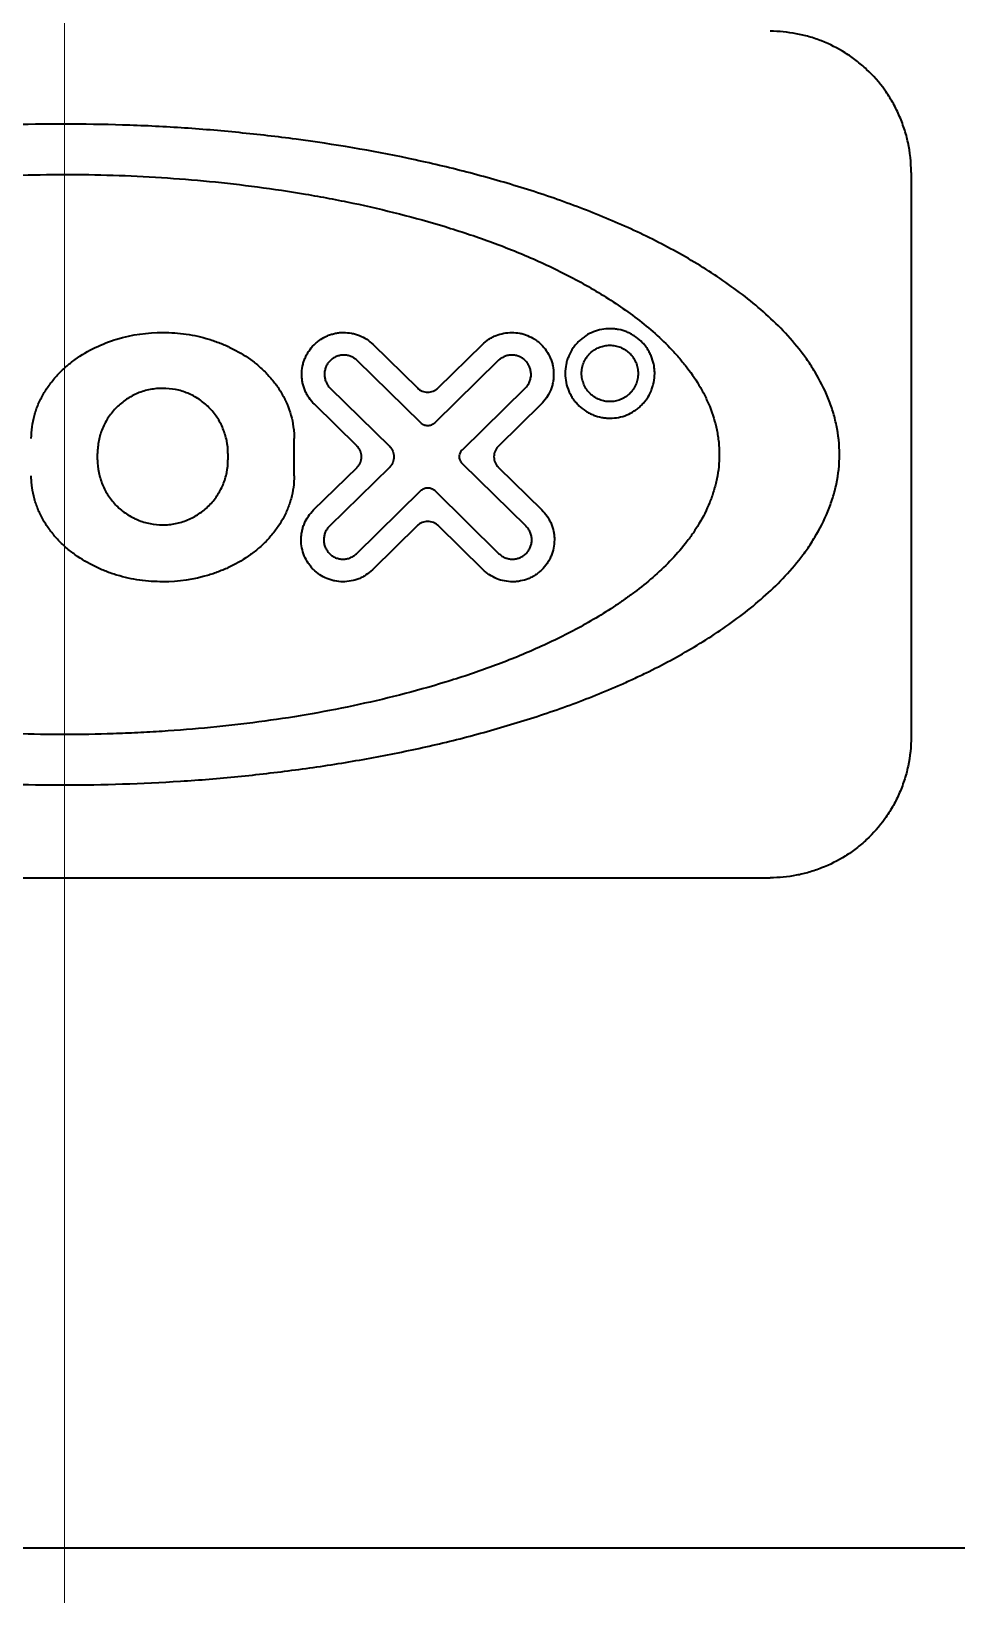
# Model space of a CAD drawing. Extents: x 5997 to 10491, y -672 to 3388.
# Drawn here: x 8654.44 to 8661, y 985.24 to 996.33 of the extents above; entities that cross this region are included whole.
import ezdxf

# ---------------------------------------------------------------- set-up
doc = ezdxf.new("R2010")
doc.units = 0
doc.header["$LTSCALE"] = 5
doc.layers.get('0').update_dxf_attribs({"linetype": 'CONTINUOUS', "lineweight": 0})
doc.layers.add('1', color=7, linetype='CONTINUOUS', true_color=0xffffff)

msp = doc.modelspace()

# ---------------------------------------------------------------- linework, layer by layer
at = {"color": 4}
msp.add_line((8654.673, 1071.826), (8654.673, 971.826), dxfattribs=at)
at = {"layer": '1', "color": 7, "linetype": 'Continuous', "lineweight": 35}
for p, q in [((8660.673, 995.326), (8660.673, 991.326)), ((8656.859, 994.106), (8657.173, 993.798)), ((8657.32, 993.798), (8657.634, 994.106)), ((8657.198, 993.55), (8656.747, 993.992)), ((8657.746, 993.992), (8657.296, 993.55)), ((8656.555, 993.796), (8656.975, 993.385)), ((8657.493, 993.36), (8657.938, 993.796)), ((8656.746, 993.385), (8656.443, 993.682)), ((8658.05, 993.682), (8657.747, 993.385)), ((8656.3, 993.176), (8656.3, 993.439)), ((8654.906, 993.289), (8654.906, 993.333)), ((8655.831, 993.333), (8655.831, 993.289)), ((8656.438, 992.933), (8656.746, 993.235)), ((8656.975, 993.235), (8656.551, 992.819)), ((8657.943, 992.819), (8657.493, 993.26)), ((8657.747, 993.235), (8658.055, 992.933)), ((8656.742, 992.623), (8657.198, 993.07)), ((8657.296, 993.07), (8657.751, 992.623)), ((8657.173, 992.822), (8656.854, 992.509)), ((8657.639, 992.509), (8657.32, 992.822)), ((8649.673, 990.326), (8659.673, 990.326)), ((9201.733, 985.574), (8404.413, 985.574))]:
    msp.add_line(p, q, dxfattribs=at)
for points, knots in [([(8660.673, 995.326), (8660.673, 995.398), (8660.665, 995.468), (8660.647, 995.553), (8660.643, 995.57), (8660.634, 995.604), (8660.629, 995.621), (8660.612, 995.67), (8660.6, 995.702), (8660.572, 995.765), (8660.557, 995.795), (8660.532, 995.839), (8660.523, 995.853), (8660.505, 995.881), (8660.495, 995.895), (8660.447, 995.963), (8660.404, 996.012), (8660.345, 996.067), (8660.333, 996.078), (8660.308, 996.098), (8660.296, 996.109), (8660.258, 996.138), (8660.232, 996.156), (8660.152, 996.206), (8660.096, 996.234), (8660.009, 996.269), (8659.979, 996.279), (8659.919, 996.296), (8659.889, 996.303), (8659.798, 996.32), (8659.736, 996.326), (8659.673, 996.326)], [0, 0, 0, 0, 0.125, 0.125, 0.15625, 0.15625, 0.1875, 0.1875, 0.25, 0.25, 0.3125, 0.3125, 0.34375, 0.34375, 0.375, 0.375, 0.5, 0.5, 0.53125, 0.53125, 0.5625, 0.5625, 0.625, 0.625, 0.75, 0.75, 0.8125, 0.8125, 0.875, 0.875, 1, 1, 1, 1]), ([(8660.165, 993.326), (8660.165, 993.397), (8660.157, 993.466), (8660.136, 993.566), (8660.128, 993.6), (8660.107, 993.665), (8660.095, 993.698), (8660.057, 993.793), (8660.026, 993.853), (8659.975, 993.938), (8659.956, 993.966), (8659.928, 994.007), (8659.918, 994.02), (8659.899, 994.047), (8659.888, 994.06), (8659.837, 994.125), (8659.794, 994.174), (8659.703, 994.267), (8659.656, 994.311), (8659.559, 994.395), (8659.509, 994.436), (8659.405, 994.514), (8659.352, 994.551), (8659.191, 994.659), (8659.081, 994.724), (8658.854, 994.846), (8658.738, 994.902), (8658.501, 995.007), (8658.381, 995.055), (8658.196, 995.123), (8658.134, 995.145), (8658.009, 995.187), (8657.945, 995.207), (8657.755, 995.266), (8657.627, 995.301), (8657.37, 995.367), (8657.24, 995.397), (8656.848, 995.48), (8656.583, 995.525), (8656.18, 995.579), (8656.045, 995.594), (8655.773, 995.621), (8655.636, 995.633), (8655.429, 995.646), (8655.36, 995.65), (8655.222, 995.657), (8655.153, 995.659), (8654.947, 995.666), (8654.809, 995.668), (8654.398, 995.668), (8654.125, 995.66), (8653.716, 995.633), (8653.444, 995.611), (8653.173, 995.58), (8652.97, 995.553), (8652.902, 995.543), (8652.767, 995.523), (8652.7, 995.512), (8652.499, 995.478), (8652.367, 995.452), (8652.104, 995.397), (8651.975, 995.367), (8651.718, 995.301), (8651.591, 995.266), (8651.339, 995.189), (8651.215, 995.147), (8650.97, 995.057), (8650.849, 995.009), (8650.699, 994.943), (8650.67, 994.929), (8650.61, 994.902), (8650.522, 994.86), (8650.436, 994.816), (8650.265, 994.724), (8650.153, 994.658), (8649.992, 994.55), (8649.94, 994.513), (8649.837, 994.436), (8649.787, 994.396), (8649.69, 994.312), (8649.644, 994.268), (8649.554, 994.176), (8649.511, 994.127), (8649.449, 994.05), (8649.43, 994.024), (8649.401, 993.983), (8649.392, 993.969), (8649.373, 993.941), (8649.364, 993.926), (8649.321, 993.855), (8649.29, 993.794), (8649.258, 993.715), (8649.251, 993.699), (8649.24, 993.667), (8649.234, 993.651), (8649.219, 993.601), (8649.21, 993.567), (8649.189, 993.466), (8649.181, 993.397), (8649.181, 993.326)], [0, 0, 0, 0, 0.015625, 0.015625, 0.023438, 0.023438, 0.03125, 0.03125, 0.046875, 0.046875, 0.054688, 0.054688, 0.058594, 0.058594, 0.0625, 0.0625, 0.078125, 0.078125, 0.09375, 0.09375, 0.109375, 0.109375, 0.125, 0.125, 0.15625, 0.15625, 0.1875, 0.1875, 0.21875, 0.21875, 0.234375, 0.234375, 0.25, 0.25, 0.28125, 0.28125, 0.3125, 0.3125, 0.375, 0.375, 0.40625, 0.40625, 0.4375, 0.4375, 0.453125, 0.453125, 0.46875, 0.46875, 0.5, 0.5, 0.5625, 0.5625, 0.59375, 0.625, 0.625, 0.640625, 0.640625, 0.65625, 0.65625, 0.6875, 0.6875, 0.71875, 0.71875, 0.75, 0.75, 0.78125, 0.78125, 0.8125, 0.8125, 0.820313, 0.820313, 0.828125, 0.84375, 0.84375, 0.875, 0.875, 0.890625, 0.890625, 0.90625, 0.90625, 0.921875, 0.921875, 0.9375, 0.9375, 0.945312, 0.945312, 0.949219, 0.949219, 0.953125, 0.953125, 0.96875, 0.96875, 0.972656, 0.972656, 0.976562, 0.976562, 0.984375, 0.984375, 1, 1, 1, 1]), ([(8650.033, 993.326), (8650.033, 993.385), (8650.039, 993.443), (8650.056, 993.528), (8650.064, 993.556), (8650.08, 993.611), (8650.09, 993.639), (8650.123, 993.719), (8650.148, 993.769), (8650.192, 993.842), (8650.207, 993.866), (8650.239, 993.912), (8650.256, 993.935), (8650.308, 994.002), (8650.345, 994.043), (8650.422, 994.123), (8650.462, 994.161), (8650.546, 994.233), (8650.589, 994.268), (8650.655, 994.318), (8650.677, 994.334), (8650.722, 994.366), (8650.745, 994.382), (8650.86, 994.459), (8650.955, 994.515), (8651.148, 994.618), (8651.247, 994.666), (8651.449, 994.755), (8651.553, 994.796), (8651.71, 994.854), (8651.763, 994.872), (8651.869, 994.908), (8651.923, 994.925), (8652.084, 994.974), (8652.192, 995.004), (8652.409, 995.059), (8652.519, 995.085), (8652.849, 995.154), (8653.072, 995.192), (8653.41, 995.237), (8653.524, 995.25), (8653.752, 995.272), (8653.866, 995.281), (8654.039, 995.293), (8654.097, 995.296), (8654.212, 995.301), (8654.27, 995.304), (8654.443, 995.309), (8654.558, 995.311), (8654.902, 995.311), (8655.131, 995.304), (8655.473, 995.282), (8655.587, 995.273), (8655.814, 995.251), (8655.928, 995.238), (8656.154, 995.208), (8656.267, 995.191), (8656.437, 995.162), (8656.493, 995.152), (8656.605, 995.131), (8656.66, 995.12), (8656.827, 995.085), (8656.937, 995.059), (8657.154, 995.004), (8657.262, 994.974), (8657.476, 994.909), (8657.581, 994.874), (8657.79, 994.798), (8657.893, 994.757), (8658.046, 994.69), (8658.097, 994.666), (8658.196, 994.618), (8658.246, 994.593), (8658.392, 994.514), (8658.487, 994.458), (8658.625, 994.366), (8658.67, 994.334), (8658.758, 994.267), (8658.801, 994.233), (8658.884, 994.161), (8658.924, 994.123), (8658.982, 994.063), (8659.001, 994.043), (8659.037, 994.001), (8659.055, 993.979), (8659.107, 993.913), (8659.14, 993.867), (8659.183, 993.794), (8659.197, 993.769), (8659.222, 993.718), (8659.234, 993.692), (8659.266, 993.612), (8659.283, 993.557), (8659.298, 993.486), (8659.301, 993.472), (8659.305, 993.443), (8659.307, 993.429), (8659.312, 993.385), (8659.313, 993.356), (8659.313, 993.326)], [0, 0, 0, 0, 0.015625, 0.015625, 0.023437, 0.023437, 0.03125, 0.03125, 0.046875, 0.046875, 0.054687, 0.054687, 0.0625, 0.0625, 0.078125, 0.078125, 0.09375, 0.09375, 0.109375, 0.109375, 0.117187, 0.117187, 0.125, 0.125, 0.15625, 0.15625, 0.1875, 0.1875, 0.21875, 0.21875, 0.234375, 0.234375, 0.25, 0.25, 0.28125, 0.28125, 0.3125, 0.3125, 0.375, 0.375, 0.40625, 0.40625, 0.4375, 0.4375, 0.453125, 0.453125, 0.46875, 0.46875, 0.5, 0.5, 0.5625, 0.5625, 0.59375, 0.59375, 0.625, 0.625, 0.65625, 0.65625, 0.671875, 0.671875, 0.6875, 0.6875, 0.71875, 0.71875, 0.75, 0.75, 0.78125, 0.78125, 0.8125, 0.8125, 0.828125, 0.828125, 0.84375, 0.84375, 0.875, 0.875, 0.890625, 0.890625, 0.90625, 0.90625, 0.921875, 0.921875, 0.929688, 0.929688, 0.9375, 0.9375, 0.953125, 0.953125, 0.960938, 0.960938, 0.96875, 0.96875, 0.984375, 0.984375, 0.988281, 0.988281, 0.992188, 0.992188, 1, 1, 1, 1]), ([(8654.437, 993.439), (8654.437, 993.467), (8654.439, 993.495), (8654.446, 993.549), (8654.452, 993.576), (8654.463, 993.616), (8654.467, 993.63), (8654.476, 993.656), (8654.481, 993.669), (8654.498, 993.708), (8654.51, 993.732), (8654.538, 993.78), (8654.553, 993.803), (8654.578, 993.837), (8654.586, 993.848), (8654.604, 993.869), (8654.632, 993.901), (8654.661, 993.929), (8654.693, 993.957), (8654.703, 993.966), (8654.725, 993.983), (8654.736, 993.991), (8654.793, 994.032), (8654.84, 994.06), (8654.939, 994.108), (8654.991, 994.128), (8655.151, 994.177), (8655.26, 994.191), (8655.399, 994.191), (8655.426, 994.19), (8655.481, 994.186), (8655.563, 994.177), (8655.643, 994.16), (8655.722, 994.135), (8655.749, 994.126), (8655.8, 994.106), (8655.825, 994.095), (8655.899, 994.059), (8655.946, 994.031), (8656.013, 993.983), (8656.034, 993.966), (8656.065, 993.938), (8656.076, 993.929), (8656.096, 993.91), (8656.105, 993.9), (8656.133, 993.869), (8656.151, 993.848), (8656.184, 993.804), (8656.199, 993.781), (8656.22, 993.744), (8656.227, 993.732), (8656.239, 993.707), (8656.245, 993.695), (8656.261, 993.657), (8656.27, 993.631), (8656.285, 993.578), (8656.29, 993.551), (8656.296, 993.509), (8656.298, 993.495), (8656.3, 993.467), (8656.3, 993.453), (8656.3, 993.439)], [0, 0, 0, 0, 0.03125, 0.03125, 0.0625, 0.0625, 0.078125, 0.078125, 0.09375, 0.09375, 0.125, 0.125, 0.15625, 0.15625, 0.171875, 0.171875, 0.1875, 0.21875, 0.21875, 0.234375, 0.234375, 0.25, 0.25, 0.3125, 0.3125, 0.375, 0.375, 0.5, 0.5, 0.53125, 0.53125, 0.5625, 0.625, 0.625, 0.65625, 0.65625, 0.6875, 0.6875, 0.75, 0.75, 0.78125, 0.78125, 0.796875, 0.796875, 0.8125, 0.8125, 0.84375, 0.84375, 0.875, 0.875, 0.890625, 0.890625, 0.90625, 0.90625, 0.9375, 0.9375, 0.96875, 0.96875, 0.984375, 0.984375, 1, 1, 1, 1]), ([(8656.443, 993.682), (8656.429, 993.696), (8656.417, 993.711), (8656.4, 993.735), (8656.395, 993.743), (8656.386, 993.76), (8656.381, 993.769), (8656.37, 993.796), (8656.364, 993.815), (8656.358, 993.844), (8656.357, 993.853), (8656.355, 993.873), (8656.354, 993.883), (8656.354, 993.912), (8656.356, 993.932), (8656.361, 993.961), (8656.364, 993.97), (8656.369, 993.989), (8656.376, 994.007), (8656.384, 994.025), (8656.393, 994.042), (8656.399, 994.051), (8656.415, 994.075), (8656.427, 994.09), (8656.448, 994.111), (8656.455, 994.117), (8656.47, 994.13), (8656.478, 994.136), (8656.502, 994.152), (8656.519, 994.161), (8656.546, 994.172), (8656.555, 994.175), (8656.574, 994.181), (8656.592, 994.186), (8656.611, 994.189), (8656.631, 994.191), (8656.64, 994.191), (8656.669, 994.191), (8656.688, 994.189), (8656.717, 994.184), (8656.726, 994.182), (8656.745, 994.176), (8656.754, 994.173), (8656.781, 994.162), (8656.798, 994.153), (8656.83, 994.132), (8656.845, 994.12), (8656.859, 994.106)], [0, 0, 0, 0, 0.0625, 0.0625, 0.09375, 0.09375, 0.125, 0.125, 0.1875, 0.1875, 0.21875, 0.21875, 0.25, 0.25, 0.3125, 0.3125, 0.34375, 0.34375, 0.375, 0.40625, 0.40625, 0.4375, 0.4375, 0.5, 0.5, 0.53125, 0.53125, 0.5625, 0.5625, 0.625, 0.625, 0.65625, 0.65625, 0.6875, 0.71875, 0.71875, 0.75, 0.75, 0.8125, 0.8125, 0.84375, 0.84375, 0.875, 0.875, 0.9375, 0.9375, 1, 1, 1, 1]), ([(8657.634, 994.106), (8657.648, 994.12), (8657.663, 994.132), (8657.687, 994.148), (8657.696, 994.153), (8657.713, 994.162), (8657.722, 994.166), (8657.748, 994.177), (8657.767, 994.182), (8657.804, 994.189), (8657.823, 994.191), (8657.861, 994.191), (8657.88, 994.189), (8657.908, 994.184), (8657.918, 994.182), (8657.936, 994.176), (8657.945, 994.173), (8657.971, 994.162), (8657.988, 994.154), (8658.013, 994.138), (8658.02, 994.132), (8658.035, 994.12), (8658.043, 994.114), (8658.063, 994.093), (8658.076, 994.079), (8658.098, 994.046), (8658.108, 994.029), (8658.119, 994.002), (8658.123, 993.992), (8658.129, 993.974), (8658.131, 993.964), (8658.137, 993.935), (8658.139, 993.915), (8658.139, 993.885), (8658.139, 993.875), (8658.137, 993.855), (8658.134, 993.835), (8658.129, 993.816), (8658.123, 993.797), (8658.12, 993.788), (8658.108, 993.76), (8658.099, 993.743), (8658.077, 993.711), (8658.064, 993.696), (8658.05, 993.682)], [0, 0, 0, 0, 0.0625, 0.0625, 0.09375, 0.09375, 0.125, 0.125, 0.1875, 0.1875, 0.25, 0.25, 0.3125, 0.3125, 0.34375, 0.34375, 0.375, 0.375, 0.4375, 0.4375, 0.46875, 0.46875, 0.5, 0.5, 0.5625, 0.5625, 0.625, 0.625, 0.65625, 0.65625, 0.6875, 0.6875, 0.75, 0.75, 0.78125, 0.78125, 0.8125, 0.84375, 0.84375, 0.875, 0.875, 0.9375, 0.9375, 1, 1, 1, 1]), ([(8658.221, 993.901), (8658.221, 993.922), (8658.223, 993.944), (8658.23, 993.975), (8658.232, 993.986), (8658.239, 994.006), (8658.243, 994.016), (8658.255, 994.046), (8658.265, 994.064), (8658.284, 994.09), (8658.29, 994.098), (8658.304, 994.114), (8658.318, 994.13), (8658.334, 994.143), (8658.35, 994.156), (8658.358, 994.162), (8658.384, 994.179), (8658.402, 994.188), (8658.44, 994.203), (8658.46, 994.209), (8658.499, 994.216), (8658.519, 994.218), (8658.549, 994.218), (8658.56, 994.217), (8658.58, 994.215), (8658.59, 994.214), (8658.619, 994.208), (8658.638, 994.202), (8658.666, 994.191), (8658.676, 994.187), (8658.693, 994.177), (8658.702, 994.172), (8658.728, 994.156), (8658.744, 994.143), (8658.766, 994.121), (8658.773, 994.114), (8658.787, 994.098), (8658.799, 994.082), (8658.81, 994.064), (8658.82, 994.045), (8658.825, 994.036), (8658.838, 994.006), (8658.844, 993.986), (8658.851, 993.955), (8658.852, 993.944), (8658.855, 993.923), (8658.855, 993.912), (8658.855, 993.879), (8658.853, 993.858), (8658.847, 993.827), (8658.844, 993.816), (8658.837, 993.796), (8658.834, 993.786), (8658.821, 993.756), (8658.811, 993.738), (8658.793, 993.712), (8658.787, 993.704), (8658.773, 993.688), (8658.759, 993.673), (8658.744, 993.659), (8658.728, 993.646), (8658.719, 993.64), (8658.694, 993.624), (8658.676, 993.614), (8658.638, 993.599), (8658.619, 993.593), (8658.579, 993.586), (8658.56, 993.584), (8658.529, 993.584), (8658.519, 993.584), (8658.499, 993.586), (8658.489, 993.587), (8658.46, 993.593), (8658.44, 993.598), (8658.412, 993.61), (8658.403, 993.614), (8658.384, 993.623), (8658.375, 993.628), (8658.35, 993.645), (8658.333, 993.658), (8658.311, 993.679), (8658.304, 993.687), (8658.29, 993.703), (8658.277, 993.72), (8658.266, 993.737), (8658.256, 993.756), (8658.251, 993.766), (8658.238, 993.795), (8658.232, 993.815), (8658.223, 993.857), (8658.221, 993.879), (8658.221, 993.901)], [0, 0, 0, 0, 0.03125, 0.03125, 0.046875, 0.046875, 0.0625, 0.0625, 0.09375, 0.09375, 0.109375, 0.109375, 0.125, 0.140625, 0.140625, 0.15625, 0.15625, 0.1875, 0.1875, 0.21875, 0.21875, 0.25, 0.25, 0.265625, 0.265625, 0.28125, 0.28125, 0.3125, 0.3125, 0.328125, 0.328125, 0.34375, 0.34375, 0.375, 0.375, 0.390625, 0.390625, 0.40625, 0.421875, 0.421875, 0.4375, 0.4375, 0.46875, 0.46875, 0.484375, 0.484375, 0.5, 0.5, 0.53125, 0.53125, 0.546875, 0.546875, 0.5625, 0.5625, 0.59375, 0.59375, 0.609375, 0.609375, 0.625, 0.640625, 0.640625, 0.65625, 0.65625, 0.6875, 0.6875, 0.71875, 0.71875, 0.75, 0.75, 0.765625, 0.765625, 0.78125, 0.78125, 0.8125, 0.8125, 0.828125, 0.828125, 0.84375, 0.84375, 0.875, 0.875, 0.890625, 0.890625, 0.90625, 0.921875, 0.921875, 0.9375, 0.9375, 0.96875, 0.96875, 1, 1, 1, 1]), ([(8658.337, 993.901), (8658.337, 993.887), (8658.339, 993.874), (8658.343, 993.854), (8658.345, 993.847), (8658.349, 993.834), (8658.351, 993.828), (8658.359, 993.809), (8658.365, 993.798), (8658.377, 993.781), (8658.381, 993.776), (8658.39, 993.766), (8658.399, 993.756), (8658.408, 993.748), (8658.419, 993.74), (8658.424, 993.736), (8658.44, 993.725), (8658.452, 993.72), (8658.475, 993.71), (8658.488, 993.707), (8658.513, 993.702), (8658.525, 993.701), (8658.544, 993.701), (8658.551, 993.701), (8658.563, 993.702), (8658.57, 993.703), (8658.588, 993.707), (8658.6, 993.71), (8658.618, 993.718), (8658.624, 993.72), (8658.635, 993.726), (8658.641, 993.729), (8658.657, 993.74), (8658.667, 993.748), (8658.681, 993.761), (8658.686, 993.766), (8658.694, 993.776), (8658.702, 993.787), (8658.709, 993.798), (8658.716, 993.809), (8658.719, 993.816), (8658.727, 993.834), (8658.731, 993.847), (8658.736, 993.873), (8658.737, 993.887), (8658.737, 993.914), (8658.736, 993.928), (8658.731, 993.954), (8658.727, 993.967), (8658.716, 993.992), (8658.71, 994.003), (8658.698, 994.02), (8658.694, 994.025), (8658.686, 994.035), (8658.677, 994.045), (8658.667, 994.053), (8658.657, 994.061), (8658.652, 994.065), (8658.635, 994.076), (8658.624, 994.082), (8658.6, 994.091), (8658.588, 994.095), (8658.563, 994.099), (8658.551, 994.101), (8658.532, 994.101), (8658.525, 994.1), (8658.513, 994.099), (8658.506, 994.098), (8658.488, 994.095), (8658.476, 994.091), (8658.458, 994.084), (8658.452, 994.082), (8658.44, 994.076), (8658.435, 994.072), (8658.418, 994.062), (8658.408, 994.054), (8658.394, 994.04), (8658.389, 994.035), (8658.381, 994.025), (8658.373, 994.015), (8658.366, 994.004), (8658.359, 993.992), (8658.356, 993.986), (8658.348, 993.967), (8658.344, 993.955), (8658.339, 993.928), (8658.337, 993.914), (8658.337, 993.901)], [0, 0, 0, 0, 0.03125, 0.03125, 0.046875, 0.046875, 0.0625, 0.0625, 0.09375, 0.09375, 0.109375, 0.109375, 0.125, 0.140625, 0.140625, 0.15625, 0.15625, 0.1875, 0.1875, 0.21875, 0.21875, 0.25, 0.25, 0.265625, 0.265625, 0.28125, 0.28125, 0.3125, 0.3125, 0.328125, 0.328125, 0.34375, 0.34375, 0.375, 0.375, 0.390625, 0.390625, 0.40625, 0.421875, 0.421875, 0.4375, 0.4375, 0.46875, 0.46875, 0.5, 0.5, 0.53125, 0.53125, 0.5625, 0.5625, 0.59375, 0.59375, 0.609375, 0.609375, 0.625, 0.640625, 0.640625, 0.65625, 0.65625, 0.6875, 0.6875, 0.71875, 0.71875, 0.75, 0.75, 0.765625, 0.765625, 0.78125, 0.78125, 0.8125, 0.8125, 0.828125, 0.828125, 0.84375, 0.84375, 0.875, 0.875, 0.890625, 0.890625, 0.90625, 0.921875, 0.921875, 0.9375, 0.9375, 0.96875, 0.96875, 1, 1, 1, 1]), ([(8656.747, 993.992), (8656.741, 993.998), (8656.734, 994.004), (8656.722, 994.011), (8656.719, 994.013), (8656.711, 994.017), (8656.707, 994.019), (8656.694, 994.024), (8656.686, 994.027), (8656.668, 994.03), (8656.659, 994.031), (8656.642, 994.031), (8656.633, 994.03), (8656.62, 994.027), (8656.616, 994.026), (8656.607, 994.024), (8656.603, 994.022), (8656.591, 994.017), (8656.583, 994.013), (8656.568, 994.003), (8656.561, 993.997), (8656.551, 993.988), (8656.548, 993.984), (8656.543, 993.977), (8656.54, 993.974), (8656.532, 993.962), (8656.528, 993.955), (8656.521, 993.938), (8656.519, 993.929), (8656.515, 993.912), (8656.514, 993.903), (8656.515, 993.889), (8656.515, 993.884), (8656.516, 993.875), (8656.517, 993.867), (8656.519, 993.858), (8656.522, 993.849), (8656.524, 993.845), (8656.529, 993.832), (8656.533, 993.825), (8656.543, 993.81), (8656.549, 993.803), (8656.555, 993.796)], [0, 0, 0, 0, 0.0625, 0.0625, 0.09375, 0.09375, 0.125, 0.125, 0.1875, 0.1875, 0.25, 0.25, 0.3125, 0.3125, 0.34375, 0.34375, 0.375, 0.375, 0.4375, 0.4375, 0.5, 0.5, 0.53125, 0.53125, 0.5625, 0.5625, 0.625, 0.625, 0.6875, 0.6875, 0.75, 0.75, 0.78125, 0.78125, 0.8125, 0.84375, 0.84375, 0.875, 0.875, 0.9375, 0.9375, 1, 1, 1, 1]), ([(8657.938, 993.796), (8657.944, 993.803), (8657.95, 993.81), (8657.958, 993.821), (8657.96, 993.825), (8657.964, 993.833), (8657.966, 993.837), (8657.972, 993.849), (8657.974, 993.858), (8657.977, 993.871), (8657.978, 993.876), (8657.979, 993.885), (8657.979, 993.89), (8657.979, 993.903), (8657.978, 993.912), (8657.974, 993.931), (8657.972, 993.939), (8657.964, 993.956), (8657.96, 993.964), (8657.95, 993.979), (8657.944, 993.986), (8657.934, 993.995), (8657.931, 993.998), (8657.924, 994.004), (8657.921, 994.006), (8657.909, 994.013), (8657.902, 994.018), (8657.885, 994.024), (8657.877, 994.027), (8657.86, 994.03), (8657.851, 994.031), (8657.833, 994.031), (8657.825, 994.03), (8657.807, 994.027), (8657.799, 994.024), (8657.783, 994.017), (8657.775, 994.013), (8657.76, 994.004), (8657.753, 993.998), (8657.746, 993.992)], [0, 0, 0, 0, 0.0625, 0.0625, 0.09375, 0.09375, 0.125, 0.125, 0.1875, 0.1875, 0.21875, 0.21875, 0.25, 0.25, 0.3125, 0.3125, 0.375, 0.375, 0.4375, 0.4375, 0.5, 0.5, 0.53125, 0.53125, 0.5625, 0.5625, 0.625, 0.625, 0.6875, 0.6875, 0.75, 0.75, 0.8125, 0.8125, 0.875, 0.875, 0.9375, 0.9375, 1, 1, 1, 1]), ([(8655.831, 993.333), (8655.831, 993.364), (8655.828, 993.394), (8655.819, 993.438), (8655.815, 993.453), (8655.806, 993.482), (8655.801, 993.496), (8655.784, 993.538), (8655.77, 993.565), (8655.744, 993.602), (8655.735, 993.615), (8655.716, 993.638), (8655.706, 993.649), (8655.674, 993.681), (8655.651, 993.7), (8655.613, 993.726), (8655.6, 993.734), (8655.573, 993.748), (8655.546, 993.761), (8655.518, 993.771), (8655.489, 993.78), (8655.474, 993.783), (8655.429, 993.792), (8655.399, 993.795), (8655.354, 993.795), (8655.339, 993.795), (8655.309, 993.792), (8655.294, 993.789), (8655.249, 993.781), (8655.22, 993.772), (8655.178, 993.755), (8655.165, 993.748), (8655.138, 993.734), (8655.125, 993.726), (8655.087, 993.701), (8655.064, 993.682), (8655.021, 993.639), (8655.001, 993.615), (8654.976, 993.578), (8654.968, 993.565), (8654.954, 993.538), (8654.947, 993.524), (8654.93, 993.482), (8654.921, 993.453), (8654.912, 993.409), (8654.91, 993.394), (8654.907, 993.364), (8654.906, 993.348), (8654.906, 993.333)], [0, 0, 0, 0, 0.0625, 0.0625, 0.09375, 0.09375, 0.125, 0.125, 0.1875, 0.1875, 0.21875, 0.21875, 0.25, 0.25, 0.3125, 0.3125, 0.34375, 0.34375, 0.375, 0.40625, 0.40625, 0.4375, 0.4375, 0.5, 0.5, 0.53125, 0.53125, 0.5625, 0.5625, 0.625, 0.625, 0.65625, 0.65625, 0.6875, 0.6875, 0.75, 0.75, 0.8125, 0.8125, 0.84375, 0.84375, 0.875, 0.875, 0.9375, 0.9375, 0.96875, 0.96875, 1, 1, 1, 1]), ([(8657.173, 993.798), (8657.178, 993.793), (8657.183, 993.789), (8657.195, 993.782), (8657.201, 993.779), (8657.213, 993.773), (8657.22, 993.772), (8657.233, 993.769), (8657.24, 993.768), (8657.253, 993.768), (8657.26, 993.769), (8657.273, 993.772), (8657.28, 993.773), (8657.292, 993.779), (8657.298, 993.782), (8657.31, 993.789), (8657.315, 993.793), (8657.32, 993.798)], [0, 0, 0, 0, 0.125, 0.125, 0.25, 0.25, 0.375, 0.375, 0.5, 0.5, 0.625, 0.625, 0.75, 0.75, 0.875, 0.875, 1, 1, 1, 1]), ([(8657.296, 993.55), (8657.292, 993.546), (8657.289, 993.544), (8657.281, 993.539), (8657.277, 993.536), (8657.269, 993.533), (8657.265, 993.532), (8657.256, 993.53), (8657.251, 993.53), (8657.242, 993.53), (8657.238, 993.53), (8657.229, 993.532), (8657.225, 993.533), (8657.212, 993.538), (8657.204, 993.543), (8657.198, 993.55)], [0, 0, 0, 0, 0.125, 0.125, 0.25, 0.25, 0.375, 0.375, 0.5, 0.5, 0.625, 0.625, 0.75, 0.75, 1, 1, 1, 1]), ([(8649.181, 993.326), (8649.181, 993.255), (8649.189, 993.187), (8649.21, 993.086), (8649.218, 993.053), (8649.239, 992.987), (8649.25, 992.954), (8649.289, 992.859), (8649.32, 992.8), (8649.371, 992.714), (8649.389, 992.686), (8649.418, 992.645), (8649.428, 992.632), (8649.447, 992.605), (8649.457, 992.592), (8649.509, 992.527), (8649.552, 992.478), (8649.643, 992.385), (8649.69, 992.341), (8649.787, 992.257), (8649.837, 992.216), (8649.94, 992.139), (8649.993, 992.101), (8650.155, 991.994), (8650.265, 991.928), (8650.492, 991.806), (8650.608, 991.75), (8650.844, 991.645), (8650.965, 991.597), (8651.15, 991.529), (8651.212, 991.507), (8651.337, 991.465), (8651.4, 991.445), (8651.591, 991.387), (8651.719, 991.351), (8651.976, 991.285), (8652.106, 991.255), (8652.498, 991.172), (8652.763, 991.127), (8653.166, 991.073), (8653.301, 991.058), (8653.573, 991.031), (8653.71, 991.02), (8653.917, 991.006), (8653.986, 991.002), (8654.124, 990.996), (8654.193, 990.993), (8654.399, 990.986), (8654.536, 990.984), (8654.948, 990.984), (8655.221, 990.993), (8655.63, 991.019), (8655.902, 991.041), (8656.173, 991.073), (8656.376, 991.1), (8656.444, 991.109), (8656.579, 991.13), (8656.646, 991.14), (8656.847, 991.175), (8656.979, 991.2), (8657.242, 991.255), (8657.371, 991.285), (8657.628, 991.351), (8657.755, 991.387), (8658.006, 991.464), (8658.131, 991.505), (8658.376, 991.595), (8658.497, 991.644), (8658.647, 991.709), (8658.676, 991.723), (8658.735, 991.75), (8658.824, 991.792), (8658.91, 991.836), (8659.024, 991.898), (8659.081, 991.93), (8659.191, 991.996), (8659.246, 992.03), (8659.354, 992.102), (8659.406, 992.139), (8659.509, 992.216), (8659.559, 992.257), (8659.655, 992.341), (8659.702, 992.384), (8659.792, 992.476), (8659.835, 992.525), (8659.896, 992.602), (8659.916, 992.628), (8659.945, 992.669), (8659.954, 992.683), (8659.973, 992.712), (8659.981, 992.726), (8660.025, 992.798), (8660.056, 992.858), (8660.088, 992.937), (8660.094, 992.953), (8660.106, 992.985), (8660.112, 993.002), (8660.127, 993.051), (8660.136, 993.085), (8660.157, 993.186), (8660.165, 993.255), (8660.165, 993.326)], [0, 0, 0, 0, 0.015625, 0.015625, 0.023438, 0.023438, 0.03125, 0.03125, 0.046875, 0.046875, 0.054688, 0.054688, 0.058594, 0.058594, 0.0625, 0.0625, 0.078125, 0.078125, 0.09375, 0.09375, 0.109375, 0.109375, 0.125, 0.125, 0.15625, 0.15625, 0.1875, 0.1875, 0.21875, 0.21875, 0.234375, 0.234375, 0.25, 0.25, 0.28125, 0.28125, 0.3125, 0.3125, 0.375, 0.375, 0.40625, 0.40625, 0.4375, 0.4375, 0.453125, 0.453125, 0.46875, 0.46875, 0.5, 0.5, 0.5625, 0.5625, 0.59375, 0.625, 0.625, 0.640625, 0.640625, 0.65625, 0.65625, 0.6875, 0.6875, 0.71875, 0.71875, 0.75, 0.75, 0.78125, 0.78125, 0.8125, 0.8125, 0.820312, 0.820312, 0.828125, 0.84375, 0.84375, 0.859375, 0.859375, 0.875, 0.875, 0.890625, 0.890625, 0.90625, 0.90625, 0.921875, 0.921875, 0.9375, 0.9375, 0.945312, 0.945312, 0.949219, 0.949219, 0.953125, 0.953125, 0.96875, 0.96875, 0.972656, 0.972656, 0.976562, 0.976562, 0.984375, 0.984375, 1, 1, 1, 1]), ([(8659.313, 993.326), (8659.313, 993.267), (8659.307, 993.209), (8659.29, 993.125), (8659.282, 993.097), (8659.265, 993.041), (8659.256, 993.014), (8659.223, 992.934), (8659.198, 992.883), (8659.154, 992.81), (8659.139, 992.786), (8659.107, 992.74), (8659.09, 992.717), (8659.038, 992.651), (8659.001, 992.609), (8658.924, 992.529), (8658.883, 992.491), (8658.8, 992.419), (8658.757, 992.384), (8658.691, 992.334), (8658.669, 992.318), (8658.623, 992.286), (8658.601, 992.27), (8658.486, 992.194), (8658.391, 992.138), (8658.198, 992.034), (8658.098, 991.986), (8657.896, 991.897), (8657.793, 991.856), (8657.636, 991.799), (8657.583, 991.78), (8657.477, 991.745), (8657.423, 991.728), (8657.262, 991.679), (8657.154, 991.648), (8656.937, 991.593), (8656.827, 991.568), (8656.497, 991.498), (8656.274, 991.46), (8655.936, 991.416), (8655.822, 991.402), (8655.594, 991.38), (8655.479, 991.371), (8655.307, 991.36), (8655.249, 991.356), (8655.133, 991.351), (8655.076, 991.349), (8654.903, 991.343), (8654.788, 991.341), (8654.444, 991.341), (8654.215, 991.348), (8653.873, 991.37), (8653.759, 991.38), (8653.532, 991.402), (8653.418, 991.415), (8653.192, 991.444), (8653.079, 991.461), (8652.909, 991.49), (8652.853, 991.5), (8652.741, 991.521), (8652.685, 991.533), (8652.519, 991.568), (8652.409, 991.593), (8652.191, 991.649), (8652.084, 991.679), (8651.87, 991.744), (8651.765, 991.779), (8651.556, 991.855), (8651.453, 991.896), (8651.3, 991.963), (8651.249, 991.986), (8651.149, 992.034), (8651.1, 992.06), (8650.954, 992.138), (8650.859, 992.194), (8650.721, 992.286), (8650.676, 992.318), (8650.588, 992.385), (8650.545, 992.419), (8650.462, 992.492), (8650.422, 992.529), (8650.364, 992.589), (8650.345, 992.609), (8650.308, 992.651), (8650.29, 992.673), (8650.238, 992.74), (8650.206, 992.786), (8650.163, 992.859), (8650.149, 992.883), (8650.124, 992.934), (8650.112, 992.961), (8650.079, 993.041), (8650.062, 993.095), (8650.048, 993.166), (8650.045, 993.18), (8650.041, 993.209), (8650.039, 993.224), (8650.034, 993.267), (8650.033, 993.297), (8650.033, 993.326)], [0, 0, 0, 0, 0.015625, 0.015625, 0.023437, 0.023437, 0.03125, 0.03125, 0.046875, 0.046875, 0.054687, 0.054687, 0.0625, 0.0625, 0.078125, 0.078125, 0.09375, 0.09375, 0.109375, 0.109375, 0.117187, 0.117187, 0.125, 0.125, 0.15625, 0.15625, 0.1875, 0.1875, 0.21875, 0.21875, 0.234375, 0.234375, 0.25, 0.25, 0.28125, 0.28125, 0.3125, 0.3125, 0.375, 0.375, 0.40625, 0.40625, 0.4375, 0.4375, 0.453125, 0.453125, 0.46875, 0.46875, 0.5, 0.5, 0.5625, 0.5625, 0.59375, 0.59375, 0.625, 0.625, 0.65625, 0.65625, 0.671875, 0.671875, 0.6875, 0.6875, 0.71875, 0.71875, 0.75, 0.75, 0.78125, 0.78125, 0.8125, 0.8125, 0.828125, 0.828125, 0.84375, 0.84375, 0.875, 0.875, 0.890625, 0.890625, 0.90625, 0.90625, 0.921875, 0.921875, 0.929688, 0.929688, 0.9375, 0.9375, 0.953125, 0.953125, 0.960938, 0.960938, 0.96875, 0.96875, 0.984375, 0.984375, 0.988281, 0.988281, 0.992188, 0.992188, 1, 1, 1, 1]), ([(8656.746, 993.235), (8656.751, 993.24), (8656.755, 993.245), (8656.763, 993.257), (8656.766, 993.263), (8656.772, 993.276), (8656.774, 993.282), (8656.777, 993.296), (8656.777, 993.303), (8656.777, 993.317), (8656.777, 993.324), (8656.774, 993.338), (8656.772, 993.344), (8656.767, 993.357), (8656.763, 993.363), (8656.755, 993.375), (8656.751, 993.38), (8656.746, 993.385)], [0, 0, 0, 0, 0.125, 0.125, 0.25, 0.25, 0.375, 0.375, 0.5, 0.5, 0.625, 0.625, 0.75, 0.75, 0.875, 0.875, 1, 1, 1, 1]), ([(8656.975, 993.385), (8656.98, 993.38), (8656.984, 993.375), (8656.992, 993.363), (8656.996, 993.357), (8657.001, 993.344), (8657.003, 993.338), (8657.006, 993.324), (8657.006, 993.317), (8657.006, 993.303), (8657.006, 993.296), (8657.003, 993.282), (8657.001, 993.276), (8656.996, 993.263), (8656.992, 993.257), (8656.984, 993.245), (8656.98, 993.24), (8656.975, 993.235)], [0, 0, 0, 0, 0.125, 0.125, 0.25, 0.25, 0.375, 0.375, 0.5, 0.5, 0.625, 0.625, 0.75, 0.75, 0.875, 0.875, 1, 1, 1, 1]), ([(8657.747, 993.385), (8657.743, 993.38), (8657.738, 993.375), (8657.73, 993.363), (8657.727, 993.357), (8657.722, 993.344), (8657.719, 993.338), (8657.717, 993.324), (8657.716, 993.317), (8657.716, 993.303), (8657.717, 993.296), (8657.719, 993.282), (8657.722, 993.276), (8657.727, 993.263), (8657.73, 993.257), (8657.738, 993.245), (8657.743, 993.24), (8657.747, 993.235)], [0, 0, 0, 0, 0.125, 0.125, 0.25, 0.25, 0.375, 0.375, 0.5, 0.5, 0.625, 0.625, 0.75, 0.75, 0.875, 0.875, 1, 1, 1, 1]), ([(8654.906, 993.289), (8654.906, 993.259), (8654.909, 993.229), (8654.918, 993.184), (8654.922, 993.17), (8654.931, 993.141), (8654.936, 993.126), (8654.953, 993.084), (8654.967, 993.058), (8654.993, 993.02), (8655.002, 993.008), (8655.021, 992.984), (8655.031, 992.973), (8655.063, 992.941), (8655.087, 992.922), (8655.125, 992.897), (8655.138, 992.889), (8655.164, 992.874), (8655.192, 992.862), (8655.22, 992.852), (8655.249, 992.843), (8655.264, 992.839), (8655.309, 992.83), (8655.339, 992.827), (8655.384, 992.827), (8655.399, 992.828), (8655.429, 992.831), (8655.444, 992.833), (8655.488, 992.842), (8655.517, 992.851), (8655.559, 992.868), (8655.573, 992.875), (8655.6, 992.889), (8655.613, 992.897), (8655.65, 992.922), (8655.673, 992.941), (8655.717, 992.984), (8655.736, 993.007), (8655.761, 993.045), (8655.769, 993.058), (8655.783, 993.084), (8655.79, 993.098), (8655.807, 993.14), (8655.816, 993.169), (8655.828, 993.228), (8655.831, 993.259), (8655.831, 993.289)], [0, 0, 0, 0, 0.0625, 0.0625, 0.09375, 0.09375, 0.125, 0.125, 0.1875, 0.1875, 0.21875, 0.21875, 0.25, 0.25, 0.3125, 0.3125, 0.34375, 0.34375, 0.375, 0.40625, 0.40625, 0.4375, 0.4375, 0.5, 0.5, 0.53125, 0.53125, 0.5625, 0.5625, 0.625, 0.625, 0.65625, 0.65625, 0.6875, 0.6875, 0.75, 0.75, 0.8125, 0.8125, 0.84375, 0.84375, 0.875, 0.875, 0.9375, 0.9375, 1, 1, 1, 1]), ([(8656.3, 993.176), (8656.3, 993.148), (8656.298, 993.12), (8656.291, 993.066), (8656.285, 993.039), (8656.274, 992.999), (8656.27, 992.985), (8656.261, 992.959), (8656.256, 992.946), (8656.24, 992.908), (8656.227, 992.883), (8656.2, 992.835), (8656.184, 992.812), (8656.16, 992.779), (8656.151, 992.768), (8656.133, 992.746), (8656.106, 992.715), (8656.076, 992.686), (8656.045, 992.659), (8656.035, 992.65), (8656.013, 992.633), (8656.002, 992.625), (8655.946, 992.584), (8655.898, 992.556), (8655.825, 992.52), (8655.8, 992.509), (8655.748, 992.489), (8655.722, 992.48), (8655.59, 992.439), (8655.481, 992.424), (8655.342, 992.424), (8655.315, 992.425), (8655.26, 992.429), (8655.178, 992.437), (8655.097, 992.455), (8655.031, 992.475), (8655.018, 992.479), (8654.991, 992.488), (8654.978, 992.493), (8654.94, 992.508), (8654.914, 992.519), (8654.84, 992.556), (8654.793, 992.583), (8654.726, 992.631), (8654.704, 992.648), (8654.672, 992.676), (8654.662, 992.685), (8654.642, 992.705), (8654.632, 992.715), (8654.604, 992.745), (8654.587, 992.767), (8654.553, 992.811), (8654.538, 992.834), (8654.517, 992.87), (8654.51, 992.883), (8654.498, 992.908), (8654.492, 992.92), (8654.476, 992.958), (8654.467, 992.984), (8654.452, 993.038), (8654.447, 993.065), (8654.441, 993.106), (8654.439, 993.12), (8654.437, 993.148), (8654.437, 993.162), (8654.437, 993.176)], [0, 0, 0, 0, 0.03125, 0.03125, 0.0625, 0.0625, 0.078125, 0.078125, 0.09375, 0.09375, 0.125, 0.125, 0.15625, 0.15625, 0.171875, 0.171875, 0.1875, 0.21875, 0.21875, 0.234375, 0.234375, 0.25, 0.25, 0.3125, 0.3125, 0.34375, 0.34375, 0.375, 0.375, 0.5, 0.5, 0.53125, 0.53125, 0.5625, 0.625, 0.625, 0.640625, 0.640625, 0.65625, 0.65625, 0.6875, 0.6875, 0.75, 0.75, 0.78125, 0.78125, 0.796875, 0.796875, 0.8125, 0.8125, 0.84375, 0.84375, 0.875, 0.875, 0.890625, 0.890625, 0.90625, 0.90625, 0.9375, 0.9375, 0.96875, 0.96875, 0.984375, 0.984375, 1, 1, 1, 1]), ([(8657.198, 993.07), (8657.201, 993.074), (8657.205, 993.076), (8657.212, 993.081), (8657.216, 993.084), (8657.225, 993.087), (8657.229, 993.088), (8657.238, 993.09), (8657.242, 993.09), (8657.251, 993.09), (8657.256, 993.09), (8657.265, 993.088), (8657.269, 993.087), (8657.281, 993.082), (8657.289, 993.077), (8657.296, 993.07)], [0, 0, 0, 0, 0.125, 0.125, 0.25, 0.25, 0.375, 0.375, 0.5, 0.5, 0.625, 0.625, 0.75, 0.75, 1, 1, 1, 1]), ([(8656.854, 992.509), (8656.84, 992.495), (8656.825, 992.483), (8656.801, 992.467), (8656.793, 992.462), (8656.776, 992.453), (8656.767, 992.449), (8656.74, 992.438), (8656.722, 992.433), (8656.684, 992.426), (8656.664, 992.424), (8656.626, 992.424), (8656.607, 992.426), (8656.578, 992.432), (8656.569, 992.434), (8656.55, 992.44), (8656.541, 992.443), (8656.515, 992.454), (8656.498, 992.463), (8656.465, 992.485), (8656.45, 992.497), (8656.429, 992.518), (8656.423, 992.525), (8656.411, 992.54), (8656.405, 992.548), (8656.388, 992.572), (8656.379, 992.59), (8656.364, 992.626), (8656.359, 992.645), (8656.351, 992.683), (8656.349, 992.703), (8656.349, 992.732), (8656.35, 992.742), (8656.352, 992.762), (8656.355, 992.781), (8656.36, 992.8), (8656.365, 992.819), (8656.369, 992.828), (8656.38, 992.855), (8656.39, 992.872), (8656.412, 992.904), (8656.424, 992.919), (8656.438, 992.933)], [0, 0, 0, 0, 0.0625, 0.0625, 0.09375, 0.09375, 0.125, 0.125, 0.1875, 0.1875, 0.25, 0.25, 0.3125, 0.3125, 0.34375, 0.34375, 0.375, 0.375, 0.4375, 0.4375, 0.5, 0.5, 0.53125, 0.53125, 0.5625, 0.5625, 0.625, 0.625, 0.6875, 0.6875, 0.75, 0.75, 0.78125, 0.78125, 0.8125, 0.84375, 0.84375, 0.875, 0.875, 0.9375, 0.9375, 1, 1, 1, 1]), ([(8658.055, 992.933), (8658.069, 992.92), (8658.082, 992.905), (8658.098, 992.88), (8658.103, 992.872), (8658.113, 992.855), (8658.117, 992.846), (8658.128, 992.819), (8658.134, 992.8), (8658.14, 992.77), (8658.142, 992.761), (8658.144, 992.741), (8658.144, 992.731), (8658.144, 992.701), (8658.142, 992.681), (8658.134, 992.642), (8658.128, 992.623), (8658.117, 992.596), (8658.112, 992.587), (8658.103, 992.57), (8658.098, 992.561), (8658.081, 992.537), (8658.069, 992.522), (8658.048, 992.502), (8658.04, 992.495), (8658.025, 992.483), (8658.01, 992.472), (8657.993, 992.462), (8657.976, 992.453), (8657.968, 992.449), (8657.941, 992.439), (8657.923, 992.433), (8657.895, 992.428), (8657.885, 992.426), (8657.866, 992.424), (8657.857, 992.424), (8657.828, 992.424), (8657.809, 992.426), (8657.772, 992.433), (8657.753, 992.438), (8657.718, 992.453), (8657.701, 992.462), (8657.677, 992.478), (8657.669, 992.483), (8657.653, 992.496), (8657.646, 992.502), (8657.639, 992.509)], [0, 0, 0, 0, 0.0625, 0.0625, 0.09375, 0.09375, 0.125, 0.125, 0.1875, 0.1875, 0.21875, 0.21875, 0.25, 0.25, 0.3125, 0.3125, 0.375, 0.375, 0.40625, 0.40625, 0.4375, 0.4375, 0.5, 0.5, 0.53125, 0.53125, 0.5625, 0.59375, 0.59375, 0.625, 0.625, 0.6875, 0.6875, 0.71875, 0.71875, 0.75, 0.75, 0.8125, 0.8125, 0.875, 0.875, 0.9375, 0.9375, 0.96875, 0.96875, 1, 1, 1, 1]), ([(8656.551, 992.819), (8656.544, 992.812), (8656.538, 992.806), (8656.531, 992.794), (8656.529, 992.791), (8656.524, 992.783), (8656.522, 992.779), (8656.517, 992.766), (8656.514, 992.758), (8656.511, 992.74), (8656.51, 992.731), (8656.51, 992.713), (8656.51, 992.704), (8656.514, 992.686), (8656.516, 992.677), (8656.522, 992.665), (8656.524, 992.661), (8656.528, 992.653), (8656.53, 992.649), (8656.538, 992.638), (8656.543, 992.631), (8656.556, 992.618), (8656.563, 992.612), (8656.578, 992.603), (8656.585, 992.598), (8656.602, 992.591), (8656.611, 992.589), (8656.628, 992.585), (8656.637, 992.584), (8656.655, 992.584), (8656.663, 992.585), (8656.681, 992.588), (8656.689, 992.591), (8656.706, 992.598), (8656.714, 992.602), (8656.729, 992.612), (8656.736, 992.617), (8656.742, 992.623)], [0, 0, 0, 0, 0.0625, 0.0625, 0.09375, 0.09375, 0.125, 0.125, 0.1875, 0.1875, 0.25, 0.25, 0.3125, 0.3125, 0.375, 0.375, 0.40625, 0.40625, 0.4375, 0.4375, 0.5, 0.5, 0.5625, 0.5625, 0.625, 0.625, 0.6875, 0.6875, 0.75, 0.75, 0.8125, 0.8125, 0.875, 0.875, 0.9375, 0.9375, 1, 1, 1, 1]), ([(8657.32, 992.822), (8657.315, 992.826), (8657.31, 992.831), (8657.299, 992.838), (8657.293, 992.841), (8657.28, 992.846), (8657.274, 992.848), (8657.26, 992.851), (8657.254, 992.852), (8657.24, 992.852), (8657.233, 992.851), (8657.22, 992.848), (8657.213, 992.846), (8657.201, 992.841), (8657.195, 992.838), (8657.183, 992.831), (8657.178, 992.826), (8657.173, 992.822)], [0, 0, 0, 0, 0.125, 0.125, 0.25, 0.25, 0.375, 0.375, 0.5, 0.5, 0.625, 0.625, 0.75, 0.75, 0.875, 0.875, 1, 1, 1, 1]), ([(8657.751, 992.623), (8657.758, 992.617), (8657.765, 992.612), (8657.776, 992.604), (8657.78, 992.602), (8657.787, 992.598), (8657.791, 992.596), (8657.804, 992.591), (8657.812, 992.589), (8657.829, 992.585), (8657.838, 992.584), (8657.856, 992.584), (8657.864, 992.585), (8657.882, 992.589), (8657.89, 992.591), (8657.906, 992.598), (8657.914, 992.602), (8657.925, 992.609), (8657.929, 992.612), (8657.936, 992.617), (8657.939, 992.62), (8657.949, 992.629), (8657.955, 992.636), (8657.965, 992.651), (8657.969, 992.659), (8657.975, 992.672), (8657.976, 992.676), (8657.979, 992.685), (8657.98, 992.689), (8657.983, 992.702), (8657.984, 992.712), (8657.984, 992.73), (8657.983, 992.739), (8657.979, 992.757), (8657.977, 992.766), (8657.969, 992.783), (8657.965, 992.791), (8657.955, 992.805), (8657.949, 992.812), (8657.943, 992.819)], [0, 0, 0, 0, 0.0625, 0.0625, 0.09375, 0.09375, 0.125, 0.125, 0.1875, 0.1875, 0.25, 0.25, 0.3125, 0.3125, 0.375, 0.375, 0.4375, 0.4375, 0.46875, 0.46875, 0.5, 0.5, 0.5625, 0.5625, 0.625, 0.625, 0.65625, 0.65625, 0.6875, 0.6875, 0.75, 0.75, 0.8125, 0.8125, 0.875, 0.875, 0.9375, 0.9375, 1, 1, 1, 1]), ([(8660.673, 991.326), (8660.673, 991.255), (8660.665, 991.185), (8660.647, 991.099), (8660.643, 991.082), (8660.634, 991.048), (8660.629, 991.032), (8660.612, 990.982), (8660.6, 990.95), (8660.572, 990.887), (8660.557, 990.857), (8660.532, 990.813), (8660.523, 990.799), (8660.505, 990.771), (8660.495, 990.757), (8660.447, 990.689), (8660.404, 990.641), (8660.345, 990.585), (8660.333, 990.575), (8660.308, 990.554), (8660.296, 990.544), (8660.258, 990.514), (8660.232, 990.496), (8660.152, 990.446), (8660.096, 990.418), (8660.009, 990.384), (8659.979, 990.374), (8659.919, 990.356), (8659.889, 990.349), (8659.798, 990.332), (8659.736, 990.326), (8659.673, 990.326)], [0, 0, 0, 0, 0.125, 0.125, 0.15625, 0.15625, 0.1875, 0.1875, 0.25, 0.25, 0.3125, 0.3125, 0.34375, 0.34375, 0.375, 0.375, 0.5, 0.5, 0.53125, 0.53125, 0.5625, 0.5625, 0.625, 0.625, 0.75, 0.75, 0.8125, 0.8125, 0.875, 0.875, 1, 1, 1, 1])]:
    msp.add_open_spline(points, degree=3, knots=knots, dxfattribs=at)
for points in [[(8657.472, 993.31), (8657.472, 993.316), (8657.474, 993.328), (8657.481, 993.346), (8657.488, 993.356), (8657.493, 993.36)], [(8657.493, 993.26), (8657.488, 993.264), (8657.481, 993.274), (8657.474, 993.292), (8657.472, 993.304), (8657.472, 993.31)]]:
    msp.add_open_spline(points, degree=3, dxfattribs=at)

doc.saveas('drawing.dxf')
